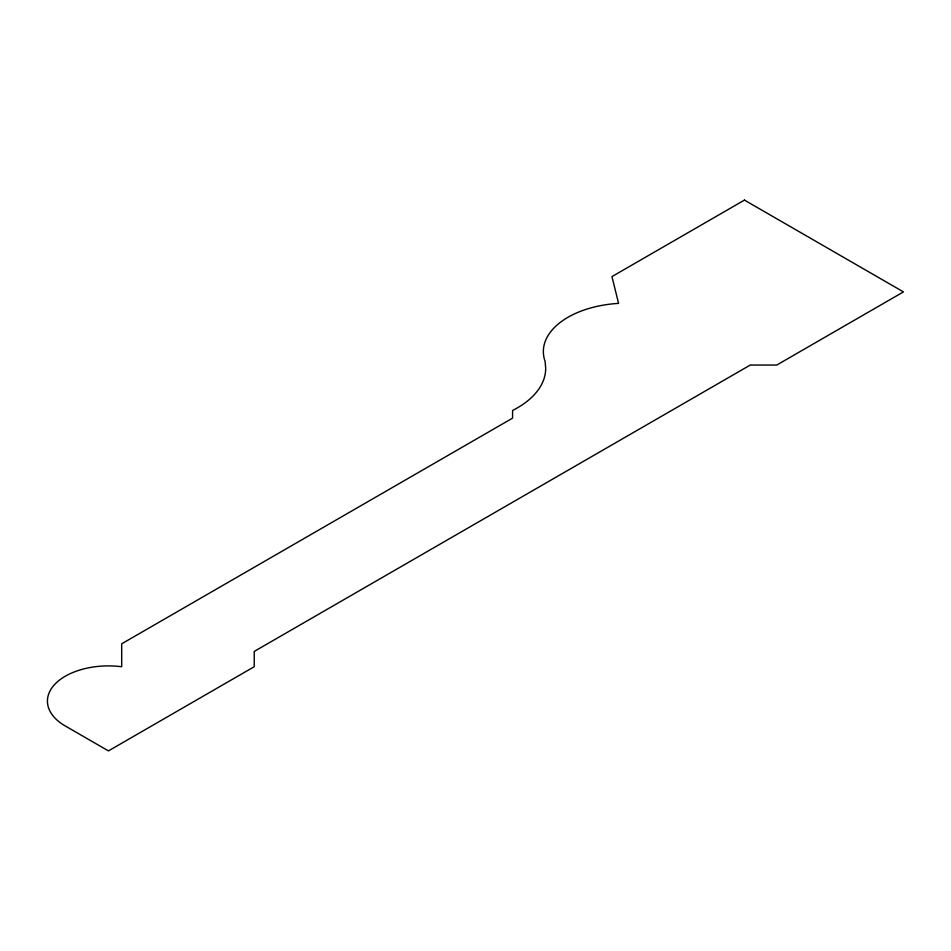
<?xml version="1.0" encoding="UTF-8"?>
<svg xmlns="http://www.w3.org/2000/svg" width="951" height="951" viewBox="0 0 951 951"><rect width="100%" height="100%" fill="white"/><g stroke="black" fill="none" stroke-linecap="round" stroke-linejoin="round"><path stroke-width="1.43" d="M744.443 200.102L611.945 276.598L618.578 303.381A83.878 48.43 0 0 0 545.137 361.487L545.696 368.406A96.907 55.943 0 0 1 512.577 410.475L512.577 418.131L121.692 643.803L121.692 666.746A60.971 35.199 0 0 0 54.718 684.411A60.971 35.199 0 0 0 66.047 726.421L108.438 750.898L254.226 666.722L254.226 651.423L750.28 365.041L776.777 365.041L903.45 291.898L744.443 200.102"/></g></svg>
